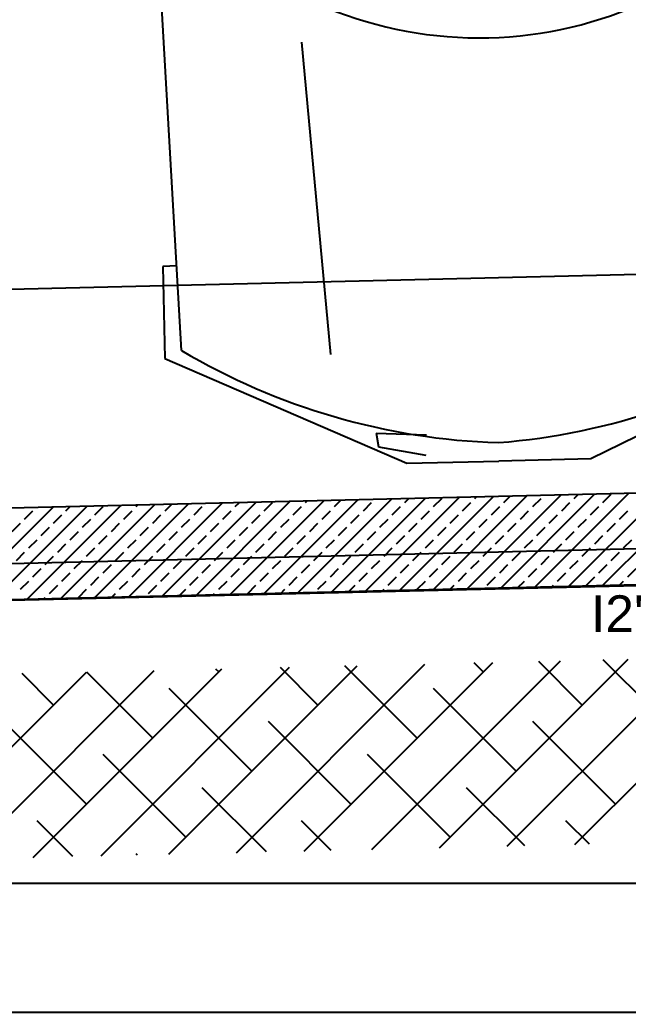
# Model space of a CAD drawing. Header units: millimetres. Extents: x 43168.9 to 43194.6, y -25545.1 to -25543.4.
# Drawn here: x 43169.5697 to 43169.6028, y -25544.7989 to -25544.745 of the extents above; entities that cross this region are included whole.
import ezdxf

# ---------------------------------------------------------------- set-up
doc = ezdxf.new("R2010")
doc.units = ezdxf.units.MM
doc.header["$LTSCALE"] = 200
doc.linetypes.add('DASHDOT', pattern=[1, 0.5, -0.25, 0, -0.25])
doc.linetypes.add('DASHDOT2', pattern=[0.5, 0.25, -0.125, 0, -0.125])
for name, color, linetype in [('aks_sgh', 5, 'DASHDOT2'), ('kolon-b.a_sgh', 6, 'Continuous'), ('olcuaks_sgh', 41, 'Continuous'), ('olcuic_sgh', 183, 'Continuous'), ('tarama-betonarme_sgh', 223, 'Continuous'), ('tarama-zemin_sgh', 197, 'Continuous'), ('yapi-yaklasma_sgh', 41, 'DASHDOT')]:
    doc.layers.add(name, color=color, linetype=linetype)
doc.styles.add('1-200', font='arial.ttf', dxfattribs={"height": 60})

msp = doc.modelspace()

# ---------------------------------------------------------------- linework, layer by layer
at = {"color": 0}
for p, q in [((43169.57850777625, -25544.76297653752), (43169.57695785418, -25544.73582251024)), ((43169.58661251918, -25544.76320089474), (43169.58505185388, -25544.74623295208)), ((43169.57824505278, -25544.75837372545), (43169.57748534339, -25544.75841673816)), ((43169.5774958845, -25544.75841648715), (43169.57748534339, -25544.75841673816)), ((43169.57748534339, -25544.75841673816), (43169.57760437665, -25544.76341540562)), ((43169.57748534339, -25544.75841673816), (43169.57760437665, -25544.76341540562)), ((43169.61361586455, -25544.76255786415), (43169.60075162796, -25544.76886600258)), ((43169.61361586455, -25544.76255786415), (43169.60075162796, -25544.76886600258)), ((43169.57760437665, -25544.76341540562), (43169.59075429305, -25544.76910406909)), ((43169.57760437665, -25544.76341540562), (43169.59075429305, -25544.76910406909)), ((43169.58907815028, -25544.76746450974), (43169.59182591393, -25544.76755373083)), ((43169.58907815028, -25544.76746450974), (43169.58920360856, -25544.7682124576)), ((43169.58920360856, -25544.7682124576), (43169.59177987252, -25544.76866043914)), ((43169.59075429305, -25544.76910406909), (43169.59575296051, -25544.76898503583)), ((43169.59075429305, -25544.76910406909), (43169.59575296051, -25544.76898503583)), ((43169.60075162796, -25544.76886600258), (43169.59575296051, -25544.76898503583)), ((43169.60075162796, -25544.76886600258), (43169.59575296051, -25544.76898503583))]:
    msp.add_line(p, q, dxfattribs=at)
for centre, radius, start, end in [((43169.59468676263, -25544.72421125732), 0.02178608257773878, 271.3641260648575, 318.6228821496106), ((43169.59468676263, -25544.72421125732), 0.02178608257773878, 224.1053709096929, 271.3641260648575), ((43169.59287264743, -25544.73204250995), 0.03605612228057108, 274.5439569055944, 303.3462461694842), ((43169.59687158139, -25544.73194728334), 0.03605612228057108, 239.3820053227603, 268.1842973649074)]:
    msp.add_arc(centre, radius, start, end, dxfattribs=at)
at = {"layer": 'aks_sgh'}
msp.add_line((43169.06599999902, -25544.78649254972), (43169.93700293692, -25544.76581288985), dxfattribs=at)
at = {"layer": 'kolon-b.a_sgh'}
for p, q in [((43169.93406195791, -25544.76288187019), (43169.06399999902, -25544.783539189)), ((43169.06399999902, -25544.78854059805), (43169.9389635896, -25544.76776690297))]:
    msp.add_line(p, q, dxfattribs=at)
at = {"layer": 'olcuaks_sgh'}
for p, q in [((43169.40662904157, -25544.79191939969), (43169.60512904157, -25544.79191939969)), ((43169.03374999903, -25544.79891939969), (43169.98612904157, -25544.79891939969))]:
    msp.add_line(p, q, dxfattribs=at)
at = {"layer": 'olcuic_sgh'}
msp.add_line((43169.06846764401, -25544.77153098372), (43169.93402946203, -25544.75098050884), dxfattribs=at)
at = {"layer": 'tarama-betonarme_sgh'}
for p, q in [((43169.59031687427, -25544.77604459662), (43169.5954399164, -25544.77092155449)), ((43169.59215660503, -25544.77600091708), (43169.59727964715, -25544.77087787495)), ((43169.59399633579, -25544.77595723754), (43169.59911937792, -25544.77083419541)), ((43169.59583606655, -25544.775913558), (43169.60095910868, -25544.77079051587)), ((43169.59602338406, -25544.77123611282), (43169.59635978218, -25544.77089971471)), ((43169.59767579732, -25544.77586987846), (43169.60279883944, -25544.77074683633)), ((43169.59951552808, -25544.77582619892), (43169.60463857021, -25544.7707031568)), ((43169.59983999291, -25544.77101160642), (43169.6000392437, -25544.77081235563)), ((43169.60135525884, -25544.77578251938), (43169.60647830097, -25544.77065947725)), ((43169.60141153773, -25544.77123611282), (43169.60186055054, -25544.77078710001)), ((43169.56824010511, -25544.77656875108), (43169.57336314724, -25544.77144570895)), ((43169.57007983587, -25544.77652507154), (43169.575202878, -25544.77140202941)), ((43169.57191956664, -25544.776481392), (43169.57704260876, -25544.77135834987)), ((43169.57222570534, -25544.77168512563), (43169.57244328225, -25544.77146754871)), ((43169.5737592974, -25544.77643771246), (43169.57888233953, -25544.77131467033)), ((43169.57379725016, -25544.77190963203), (43169.57424626296, -25544.77146061922)), ((43169.57559902816, -25544.77639403292), (43169.58072207029, -25544.77127099079)), ((43169.57604231419, -25544.77146061922), (43169.57612274378, -25544.77138018963)), ((43169.57743875893, -25544.77635035339), (43169.58256180106, -25544.77122731126)), ((43169.57761385902, -25544.77168512563), (43169.57796247454, -25544.77133651009)), ((43169.57918540383, -25544.77190963203), (43169.57963441664, -25544.77146061922)), ((43169.57927848969, -25544.77630667385), (43169.58440153181, -25544.77118363172)), ((43169.58111822045, -25544.77626299431), (43169.58624126258, -25544.77113995218)), ((43169.58143046786, -25544.77146061922), (43169.58164193607, -25544.77124915102)), ((43169.58295795121, -25544.77621931477), (43169.58808099334, -25544.77109627264)), ((43169.58300201268, -25544.77168512563), (43169.58345102549, -25544.77123611282)), ((43169.58457355751, -25544.77190963203), (43169.58502257031, -25544.77146061922)), ((43169.58479768198, -25544.77617563523), (43169.5899207241, -25544.7710525931)), ((43169.58524707671, -25544.77123611282), (43169.58532139759, -25544.77116179194)), ((43169.58663741274, -25544.77613195569), (43169.59176045487, -25544.77100891357)), ((43169.58681862154, -25544.77146061922), (43169.58716112836, -25544.7711181124)), ((43169.58839016635, -25544.77168512563), (43169.58883917917, -25544.77123611282)), ((43169.5884771435, -25544.77608827615), (43169.59360018563, -25544.77096523402)), ((43169.58996171118, -25544.77190963203), (43169.59041072398, -25544.77146061922)), ((43169.59063523039, -25544.77123611282), (43169.59084058988, -25544.77103075332)), ((43169.59220677521, -25544.77146061922), (43169.59265578802, -25544.77101160642)), ((43169.59377832003, -25544.77168512563), (43169.59422733283, -25544.77123611282)), ((43169.59445183924, -25544.77101160642), (43169.59452005141, -25544.77094339425)), ((43169.59534986485, -25544.77190963203), (43169.59579887766, -25544.77146061922)), ((43169.59759492888, -25544.77146061922), (43169.59804394169, -25544.77101160642)), ((43169.5991664737, -25544.77168512563), (43169.59961548651, -25544.77123611282)), ((43169.60073801853, -25544.77190963203), (43169.60118703133, -25544.77146061922)), ((43169.56640037435, -25544.77661243061), (43169.57152341647, -25544.77148938849)), ((43169.56998064131, -25544.77213413843), (43169.57042965412, -25544.77168512563)), ((43169.57155218613, -25544.77235864483), (43169.57200119894, -25544.77190963203)), ((43169.57536879498, -25544.77213413843), (43169.57581780779, -25544.77168512563)), ((43169.5769403398, -25544.77235864483), (43169.57738935261, -25544.77190963203)), ((43169.58075694866, -25544.77213413843), (43169.58120596146, -25544.77168512563)), ((43169.58232849347, -25544.77235864483), (43169.58277750628, -25544.77190963203)), ((43169.58614510233, -25544.77213413843), (43169.58659411514, -25544.77168512563)), ((43169.58771664715, -25544.77235864483), (43169.58816565995, -25544.77190963203)), ((43169.591533256, -25544.77213413843), (43169.59198226881, -25544.77168512563)), ((43169.59310480082, -25544.77235864483), (43169.59355381363, -25544.77190963203)), ((43169.59692140967, -25544.77213413843), (43169.59737042248, -25544.77168512563)), ((43169.59849295449, -25544.77235864483), (43169.5989419673, -25544.77190963203)), ((43169.60230956334, -25544.77213413843), (43169.60275857615, -25544.77168512563)), ((43169.5693071221, -25544.77280765764), (43169.56975613491, -25544.77235864483)), ((43169.57312373095, -25544.77258315124), (43169.57357274376, -25544.77213413843)), ((43169.57469527577, -25544.77280765764), (43169.57514428858, -25544.77235864483)), ((43169.57851188463, -25544.77258315124), (43169.57896089743, -25544.77213413843)), ((43169.58008342944, -25544.77280765764), (43169.58053244225, -25544.77235864483)), ((43169.5839000383, -25544.77258315124), (43169.5843490511, -25544.77213413843)), ((43169.58547158312, -25544.77280765764), (43169.58592059592, -25544.77235864483)), ((43169.58928819197, -25544.77258315124), (43169.58973720478, -25544.77213413843)), ((43169.59085973679, -25544.77280765764), (43169.59130874959, -25544.77235864483)), ((43169.59467634564, -25544.77258315124), (43169.59512535845, -25544.77213413843)), ((43169.59624789046, -25544.77280765764), (43169.59669690327, -25544.77235864483)), ((43169.60006449932, -25544.77258315124), (43169.60051351212, -25544.77213413843)), ((43169.60163604414, -25544.77280765764), (43169.60208505694, -25544.77235864483)), ((43169.57087866692, -25544.77303216404), (43169.57132767973, -25544.77258315124)), ((43169.57245021174, -25544.77325667045), (43169.57289922455, -25544.77280765764)), ((43169.57402175656, -25544.77348117685), (43169.57447076937, -25544.77303216404)), ((43169.57626682059, -25544.77303216404), (43169.5767158334, -25544.77258315124)), ((43169.57783836542, -25544.77325667045), (43169.57828737822, -25544.77280765764)), ((43169.57940991023, -25544.77348117685), (43169.57985892304, -25544.77303216404)), ((43169.58165497427, -25544.77303216404), (43169.58210398707, -25544.77258315124)), ((43169.58322651909, -25544.77325667045), (43169.5836755319, -25544.77280765764)), ((43169.58479806391, -25544.77348117685), (43169.58524707671, -25544.77303216404)), ((43169.58704312794, -25544.77303216404), (43169.58749214074, -25544.77258315124)), ((43169.58861467276, -25544.77325667045), (43169.58906368557, -25544.77280765764)), ((43169.59018621758, -25544.77348117685), (43169.59063523039, -25544.77303216404)), ((43169.59243128161, -25544.77303216404), (43169.59288029442, -25544.77258315124)), ((43169.59400282643, -25544.77325667045), (43169.59445183924, -25544.77280765764)), ((43169.59557437125, -25544.77348117685), (43169.59602338406, -25544.77303216404)), ((43169.59781943529, -25544.77303216404), (43169.59826844809, -25544.77258315124)), ((43169.5993909801, -25544.77325667045), (43169.59983999291, -25544.77280765764)), ((43169.60096252493, -25544.77348117685), (43169.60141153773, -25544.77303216404)), ((43169.57020514771, -25544.77370568325), (43169.57065416052, -25544.77325667045)), ((43169.57177669253, -25544.77393018965), (43169.57222570534, -25544.77348117685)), ((43169.57559330139, -25544.77370568325), (43169.57604231419, -25544.77325667045)), ((43169.5771648462, -25544.77393018965), (43169.57761385902, -25544.77348117685)), ((43169.58098145506, -25544.77370568325), (43169.58143046786, -25544.77325667045)), ((43169.58255299988, -25544.77393018965), (43169.58300201268, -25544.77348117685)), ((43169.58636960873, -25544.77370568325), (43169.58681862154, -25544.77325667045)), ((43169.58794115355, -25544.77393018965), (43169.58839016635, -25544.77348117685)), ((43169.59175776241, -25544.77370568325), (43169.59220677521, -25544.77325667045)), ((43169.59332930722, -25544.77393018965), (43169.59377832003, -25544.77348117685)), ((43169.59714591607, -25544.77370568325), (43169.59759492888, -25544.77325667045)), ((43169.5987174609, -25544.77393018965), (43169.5991664737, -25544.77348117685)), ((43169.60253406975, -25544.77370568325), (43169.60298308256, -25544.77325667045)), ((43169.56953162851, -25544.77437920246), (43169.56998064131, -25544.77393018965)), ((43169.57110317332, -25544.77460370887), (43169.57155218613, -25544.77415469606)), ((43169.57334823735, -25544.77415469606), (43169.57379725016, -25544.77370568325)), ((43169.57491978218, -25544.77437920246), (43169.57536879498, -25544.77393018965)), ((43169.576491327, -25544.77460370887), (43169.5769403398, -25544.77415469606)), ((43169.57873639103, -25544.77415469606), (43169.57918540383, -25544.77370568325)), ((43169.58030793584, -25544.77437920246), (43169.58075694866, -25544.77393018965)), ((43169.58187948067, -25544.77460370887), (43169.58232849347, -25544.77415469606)), ((43169.5841245447, -25544.77415469606), (43169.58457355751, -25544.77370568325)), ((43169.58569608952, -25544.77437920246), (43169.58614510233, -25544.77393018965)), ((43169.58726763434, -25544.77460370887), (43169.58771664715, -25544.77415469606)), ((43169.58951269837, -25544.77415469606), (43169.58996171118, -25544.77370568325)), ((43169.59108424319, -25544.77437920246), (43169.591533256, -25544.77393018965)), ((43169.59265578802, -25544.77460370887), (43169.59310480082, -25544.77415469606)), ((43169.59490085205, -25544.77415469606), (43169.59534986485, -25544.77370568325)), ((43169.59647239686, -25544.77437920246), (43169.59692140967, -25544.77393018965)), ((43169.59804394169, -25544.77460370887), (43169.59849295449, -25544.77415469606)), ((43169.60028900572, -25544.77415469606), (43169.60073801853, -25544.77370568325)), ((43169.60186055054, -25544.77437920246), (43169.60230956334, -25544.77393018965)), ((43169.57267471815, -25544.77482821527), (43169.57312373095, -25544.77437920246)), ((43169.57424626296, -25544.77505272167), (43169.57469527577, -25544.77460370887)), ((43169.57806287182, -25544.77482821527), (43169.57851188463, -25544.77437920246)), ((43169.57963441664, -25544.77505272167), (43169.58008342944, -25544.77460370887)), ((43169.58345102549, -25544.77482821527), (43169.5839000383, -25544.77437920246)), ((43169.58502257031, -25544.77505272167), (43169.58547158312, -25544.77460370887)), ((43169.58883917917, -25544.77482821527), (43169.58928819197, -25544.77437920246)), ((43169.59041072398, -25544.77505272167), (43169.59085973679, -25544.77460370887)), ((43169.59422733283, -25544.77482821527), (43169.59467634564, -25544.77437920246)), ((43169.59579887766, -25544.77505272167), (43169.59624789046, -25544.77460370887)), ((43169.59961548651, -25544.77482821527), (43169.60006449932, -25544.77437920246)), ((43169.60118703133, -25544.77505272167), (43169.60163604414, -25544.77460370887)), ((43169.57042965412, -25544.77527722807), (43169.57087866692, -25544.77482821527)), ((43169.57200119894, -25544.77550173448), (43169.57245021174, -25544.77505272167)), ((43169.57581780779, -25544.77527722807), (43169.57626682059, -25544.77482821527)), ((43169.57738935261, -25544.77550173448), (43169.57783836542, -25544.77505272167)), ((43169.58120596146, -25544.77527722807), (43169.58165497427, -25544.77482821527)), ((43169.58277750628, -25544.77550173448), (43169.58322651909, -25544.77505272167)), ((43169.58659411514, -25544.77527722807), (43169.58704312794, -25544.77482821527)), ((43169.58816565995, -25544.77550173448), (43169.58861467276, -25544.77505272167)), ((43169.59198226881, -25544.77527722807), (43169.59243128161, -25544.77482821527)), ((43169.59355381363, -25544.77550173448), (43169.59400282643, -25544.77505272167)), ((43169.59737042248, -25544.77527722807), (43169.59781943529, -25544.77482821527)), ((43169.5989419673, -25544.77550173448), (43169.5993909801, -25544.77505272167)), ((43169.60275857615, -25544.77527722807), (43169.60320758896, -25544.77482821527)), ((43169.56975613491, -25544.77595074728), (43169.57020514771, -25544.77550173448)), ((43169.57132767973, -25544.77617525369), (43169.57177669253, -25544.77572624088)), ((43169.57357274376, -25544.77572624088), (43169.57402175656, -25544.77527722807)), ((43169.57514428858, -25544.77595074728), (43169.57559330139, -25544.77550173448)), ((43169.5767158334, -25544.77617525369), (43169.5771648462, -25544.77572624088)), ((43169.57896089743, -25544.77572624088), (43169.57940991023, -25544.77527722807)), ((43169.58053244225, -25544.77595074728), (43169.58098145506, -25544.77550173448)), ((43169.58210398707, -25544.77617525369), (43169.58255299988, -25544.77572624088)), ((43169.5843490511, -25544.77572624088), (43169.58479806391, -25544.77527722807)), ((43169.58592059592, -25544.77595074728), (43169.58636960873, -25544.77550173448)), ((43169.58755727852, -25544.77611011591), (43169.58794115355, -25544.77572624088)), ((43169.58973720478, -25544.77572624088), (43169.59018621758, -25544.77527722807)), ((43169.59130874959, -25544.77595074728), (43169.59175776241, -25544.77550173448)), ((43169.59307647081, -25544.7759790773), (43169.59332930722, -25544.77572624088)), ((43169.59512535845, -25544.77572624088), (43169.59557437125, -25544.77527722807)), ((43169.59675593233, -25544.77589171822), (43169.59714591607, -25544.77550173448)), ((43169.5985956631, -25544.77584803868), (43169.5987174609, -25544.77572624088)), ((43169.60051351212, -25544.77572624088), (43169.60096252493, -25544.77527722807)), ((43169.60227512462, -25544.7757606796), (43169.60253406975, -25544.77550173448)), ((43169.57289922455, -25544.77639976009), (43169.57334823735, -25544.77595074728)), ((43169.57467916318, -25544.77641587268), (43169.57491978218, -25544.77617525369)), ((43169.57835862471, -25544.77632851361), (43169.57873639103, -25544.77595074728)), ((43169.58019835547, -25544.77628483407), (43169.58030793584, -25544.77617525369)), ((43169.58387781699, -25544.77619747499), (43169.5841245447, -25544.77595074728)), ((43169.58939700928, -25544.77606643637), (43169.58951269837, -25544.77595074728)), ((43169.57099970165, -25544.77650323176), (43169.57110317332, -25544.77639976009))]:
    msp.add_line(p, q, dxfattribs=at)
at = {"layer": 'tarama-zemin_sgh'}
for p, q in [((43169.5814915486, -25544.79025807596), (43169.59173763285, -25544.7800119917)), ((43169.58517101012, -25544.79017071688), (43169.59541709437, -25544.77992463262)), ((43169.58885047164, -25544.7900833578), (43169.5990965559, -25544.77983727355)), ((43169.59252993317, -25544.78999599873), (43169.60277601743, -25544.77974991447)), ((43169.59490085165, -25544.78044087534), (43169.59440855406, -25544.77994857775)), ((43169.59620939469, -25544.78990863965), (43169.60645547896, -25544.77966255539)), ((43169.60028900533, -25544.78223692657), (43169.59791734945, -25544.77986527068)), ((43169.59988885622, -25544.78982128057), (43169.61013494048, -25544.77957519632)), ((43169.605677159, -25544.78403297779), (43169.60142614484, -25544.77978196362)), ((43169.56309424097, -25544.79069487134), (43169.57334032522, -25544.78044878709)), ((43169.56677370249, -25544.79060751227), (43169.57701978675, -25544.78036142801)), ((43169.57155218574, -25544.78223692657), (43169.56984698635, -25544.78053172717)), ((43169.57045316401, -25544.79052015319), (43169.58069924828, -25544.78027406893)), ((43169.57694033942, -25544.78403297779), (43169.57335578174, -25544.78044842012)), ((43169.57413262554, -25544.79043279411), (43169.5843787098, -25544.78018670986)), ((43169.57781208707, -25544.79034543503), (43169.58805817133, -25544.78009935078)), ((43169.58053244186, -25544.78044087534), (43169.58037337251, -25544.78028180599)), ((43169.58592059553, -25544.78223692657), (43169.5838821679, -25544.78019849893)), ((43169.59130874921, -25544.78403297779), (43169.58739096329, -25544.78011519187)), ((43169.58232849309, -25544.78582902902), (43169.57783836502, -25544.78133890096)), ((43169.59669690288, -25544.78582902902), (43169.59220677482, -25544.78133890096)), ((43169.57334823697, -25544.78762508024), (43169.56885810891, -25544.78313495218)), ((43169.58771664676, -25544.78762508024), (43169.5832265187, -25544.78313495218)), ((43169.60208505655, -25544.78762508024), (43169.59759492849, -25544.78313495218)), ((43169.57873639064, -25544.78942113146), (43169.57424626258, -25544.7849310034)), ((43169.59310480043, -25544.78942113146), (43169.58861467237, -25544.7849310034)), ((43169.5831266172, -25544.79021925558), (43169.57963441625, -25544.78672705463)), ((43169.59716179875, -25544.78988602733), (43169.59400282604, -25544.78672705463)), ((43169.57260023104, -25544.79046917677), (43169.57065416013, -25544.78852310585)), ((43169.58663541259, -25544.79013594852), (43169.58502256993, -25544.78852310585)), ((43169.60067059414, -25544.78980272028), (43169.59939097972, -25544.78852310585)), ((43169.57610902643, -25544.7903858697), (43169.57604231381, -25544.79031915708))]:
    msp.add_line(p, q, dxfattribs=at)
at = {"layer": 'yapi-yaklasma_sgh'}
msp.add_line((43169.89894020206, -25544.76866528517), (43169.10399999889, -25544.7875909039), dxfattribs=at)

# ---------------------------------------------------------------- texts
at = {"layer": 'aks_sgh', "style": '1-200'}
msp.add_text("I2'", height=0.002, rotation=5.211020732175437e-06, dxfattribs=at).set_placement((43169.60076055414, -25544.77827923726))

doc.saveas('drawing.dxf')
